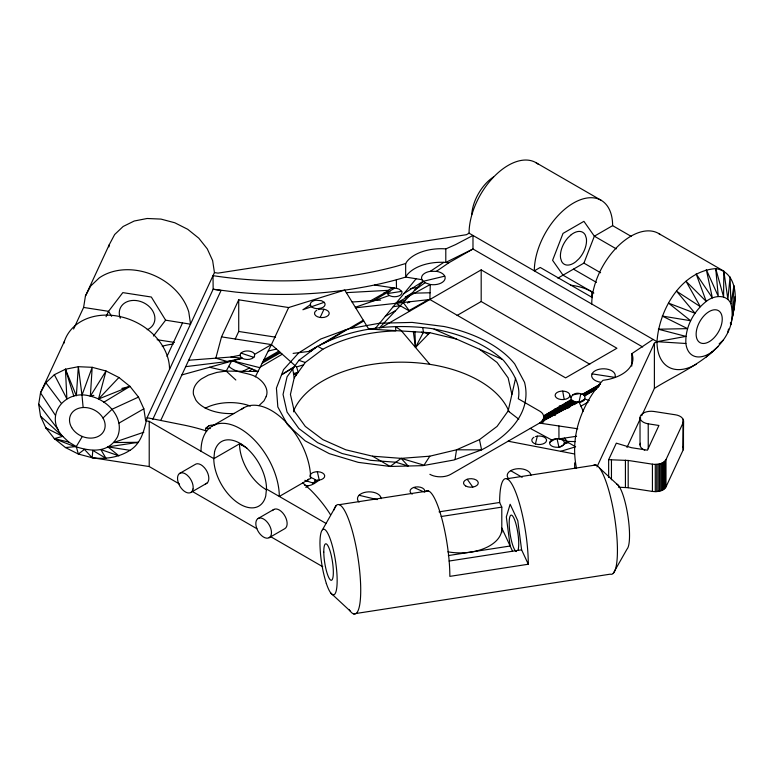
<?xml version="1.0" encoding="UTF-8"?>
<svg xmlns="http://www.w3.org/2000/svg" width="774" height="774" viewBox="0 0 774 774"><rect width="100%" height="100%" fill="white"/><g stroke="black" fill="none" stroke-linecap="round" stroke-linejoin="round"><path stroke-width="1.16" d="M149.218 466.548L149.218 421.346L145.657 420.785L143.848 408.807L138.498 397.081L130.003 386.4L118.925 377.499L106.028 370.988L92.183 367.311L78.338 366.702L65.442 369.227L54.364 374.693L45.869 382.743L40.519 392.824L38.7 404.241L40.519 416.228L45.869 427.954L54.364 438.635L65.442 447.536L78.338 454.048L92.174 457.724L149.218 466.548L179.529 484.05M565.601 402.49L565.601 409.523L559.341 405.905M712.157 351.822A33.224 19.176 -60 0 1 685.89 343.492C684.951 327.209 693.649 311.341 706.236 301.415C713.376 295.455 726.602 293.627 730.946 303.795C741.308 349.006 682.813 370.069 654.388 388.403L641.704 415.744M658.577 233.458L723.835 271.132L723.584 296.868L715.727 268.626C681.023 271.142 659.003 309.968 657 341.682L654.388 343.192L596.967 466.925M380.914 327.789L481.186 269.884L616.917 348.252L565.601 377.876L429.88 299.509L430.286 284.503A11.813 6.821 0 0 0 444.76 279.685A11.813 6.821 0 0 0 436.401 271.335L430.286 271.335A11.813 6.821 0 0 0 421.936 279.685L405.663 277.073C380.837 284.697 355.14 289.147 329.366 292.05A270.358 156.087 0 0 1 235.944 292.117L213.16 289.234L152.788 419.344M73.588 329.027L83.611 307.442L85.43 296.026L109.298 244.613L114.649 234.532L123.143 226.482L134.221 221.016L147.118 218.491L160.963 219.09L174.808 222.777L187.705 229.288L198.783 238.179L207.277 248.86L212.627 260.596L214.446 272.574L147.079 417.718C144.148 429.793 141.652 443.067 129.993 450.323C118.77 457.54 105.235 459.427 92.174 457.724L84.453 449.394L78.338 454.048L76.278 446.569L68.867 442.118L62.713 436.362L54.364 438.635C73.24 445.863 103.861 461.236 117.493 436.884C125.059 418.405 107.799 399.926 90.355 396.201L92.183 367.311L81.986 395.185L83.137 407.511M564.381 443.328L564.198 441.925A7.411 4.286 0 0 0 558.954 438.897C555.577 438.461 550.43 439.061 549.617 443.038A7.411 4.286 0 0 0 553.323 446.743C557.067 447.846 562.95 447.604 564.381 443.328L567.284 441.973L564.333 443.512M92.174 457.724L92.822 450.41L106.009 458.353L100.823 449.549L118.915 455.838L107.905 446.869L138.498 442.293L113.594 442.544L143.838 432.211M149.218 421.346L213.856 458.663L239.959 443.589L242.765 445.214L239.582 443.812L239.524 444.363A37.278 21.527 60 0 0 266.401 489.719M275.525 355.556L275.747 353.979M455.025 459.359L456.544 449.8L479.474 439.642L497.072 426.406L508.131 410.984L515.59 378.263M108.941 246.896L109.298 244.613M373.629 300.564L394.614 288.218C390.493 287.338 383.991 292.272 389.361 295.484A7.382 4.267 0 0 0 398.271 296.161A7.382 4.267 0 0 0 401.716 291.363L399.055 289.118L396.491 288.354L374.664 285.045M727.773 332.51L728.528 329.037M580.819 393.85C588.704 394.817 584.138 403.922 577.665 401.987C565.755 402.016 572.054 390.464 580.819 393.85L579.01 401.958L583.219 411.168M181.871 374.916L242.194 358.236L240.279 356.321L240.279 354.115L241.014 353.089A7.382 4.267 0 0 1 248.377 350.999A7.382 4.267 0 0 1 254.54 354.115L254.54 356.321L253.804 357.356A7.382 4.267 0 0 1 242.194 358.236L227.295 361.516L215.811 358.178L221.519 336.874L238.721 299.819L288.634 307.539L344.769 290.076L368.705 329.027L429.822 332.694L456.534 339.08M292.736 368.898L294.207 377.886L290.434 394.43L294.207 410.984L305.275 426.397L320.223 437.649L322.874 439.642L345.804 449.8L372.517 456.186L401.174 458.363L429.831 456.186L456.544 449.8L481.592 449.858C506.825 437.117 532.415 413.451 524.549 382.366L514.71 363.935A125.233 72.301 0 0 0 444.092 326.522L412.184 322.419L379.521 323.222L348.339 328.882L320.746 339.012L298.648 352.925L283.526 369.653L276.424 388.084L276.599 390.406L277.827 406.94L287.628 424.945M293.675 411.836L294.197 409.552A110.74 63.932 0 0 1 403.08 362.174A110.74 63.932 0 0 1 509.06 411.7M608.645 459.698L616.327 443.154L631.458 447.701L647.461 450.178L658.926 425.477L648.225 423.823A11.078 6.395 0 0 1 640.398 415.996A11.078 6.395 0 0 1 653.962 411.468L675.354 414.787C679.059 415.203 684.922 417.96 683.181 422.614L665.988 459.659C663.25 464.139 657.174 464.758 652.424 464.177L628.188 460.453L608.645 459.698L608.654 477.481M618.445 487.185L628.198 487.717L652.434 491.432C657.174 492.012 663.25 491.403 665.988 486.914L683.19 449.878L683.558 420.959M535.434 443.947L537.32 436.149A7.382 4.267 0 0 1 546.521 440.677A7.382 4.267 0 0 1 536.005 444.121A7.382 4.267 0 0 1 533.992 437.233M103.832 402.209L130.003 386.4L98.53 399.026L106.028 370.988L90.355 396.201C65.674 388.567 43.18 415.367 62.713 436.362L45.869 427.954L47.949 429.115M315.134 482.473L315.434 481.399C315.54 477.161 308.362 479.019 310.219 474.888A7.382 4.267 0 0 1 322.574 472.982A7.382 4.267 0 0 1 319.265 480.112C314.97 483.053 310.258 487.243 304.53 485.124M732.659 313.335C738.067 297.468 736.142 271.645 715.727 268.626L718.291 296.355L706.285 269.565L712.37 297.903L696.145 273.87L706.236 301.415L686.016 281.262L700.306 306.639L676.573 291.227L694.984 313.228L668.465 303.098L690.631 320.726L662.244 316.053L687.535 328.631L658.326 329.211L685.919 336.39L657 341.682L469.063 233.187L466.451 234.696L218.007 273.125L214.446 272.574M429.88 474.317A14.764 8.524 0 0 0 450.758 474.317L539.497 423.088C542.845 421.511 545.312 417.06 542.7 413.79A14.764 8.524 0 0 0 539.507 411.023L518.299 398.784C521.26 384.426 512.204 370.959 503.458 360.355C483.615 342.214 457.773 333.313 431.737 328.582C389.786 322.981 345.146 328.495 308.874 351.435M557.841 278.156L583.915 263.112L594.355 236.196L612.621 225.65L631.42 236.505M64.397 341.363L40.519 392.824L55.438 415.406M106.057 316.721L108.553 311.322L122.814 292.62L151.336 297.032L165.607 320.175L190.568 324.19L188.769 311.961A55.37 43.673 24.9 0 0 99.295 277.847L90.771 285.945L85.43 296.026M167 356.369L182.519 322.942M160.692 420.553L221.064 290.473L213.16 289.234L213.014 275.65A270.358 156.087 0 0 0 396.356 266.304L405.663 263.508L406.911 261.564A37.665 21.749 0 0 1 443.85 248.764L445.795 248.918L455.634 244.574L472.982 235.451L472.982 249.005L448.901 262.725L436.401 271.335M235.18 339.099L238.721 331.466L238.721 299.819M255.333 376.87L271.442 344.594L288.634 307.539M320.165 317.456L323.967 309.252M626.988 447.459L640.688 417.931M266.033 396.83L263.992 400.855L258.99 405.615M266.13 396.636C268.81 390.377 264.853 383.633 259.977 379.676C251.008 371.481 237.434 374.548 228.785 366.325M422.788 327.895L423.436 332.22L415.493 347.429L413.306 331.436M234.222 413.461A36.91 21.314 0 0 1 195.803 399.994L193.51 394.595A36.91 21.314 0 0 1 201.424 378.931L208.38 375.09L216.836 372.41L226.192 371.085L231.697 360.974M322.477 529.755L336.245 505.48M613.231 573.37L627.046 549.056A33.224 7.024 81.2 0 0 627.724 514.816A33.224 7.024 81.2 0 0 616.588 484.04M82.315 436.488L76.278 446.569L65.442 447.536M429.831 456.186L424.007 465.174L401.174 458.363L390.154 466.461L358.246 462.359L329.26 453.632L305.169 440.87L288.46 425.7M429.822 364.341L401.164 330.517L395.63 326.676L395.756 330.924C370.436 331.591 345.33 337.329 322.864 349.238L317.64 346.23L298.87 360.355L287.067 376.803L283.042 394.45L287.067 412.107L298.87 428.554L317.64 442.67L342.108 453.516L370.591 460.327L395.901 462.242L408.14 466.016L401.174 458.363M294.207 377.886L305.266 362.474L322.864 349.238M153.465 336.032L165.607 320.175M375.545 328.205L416.131 278.756M306.988 481.031L308.487 479.154M379.444 327.905L423.117 281.33L444.76 276.154M98.53 399.026L118.925 377.499M707.852 355.237L706.285 356.901L718.088 346.597M414.932 331.562L415.493 347.429L429.822 332.694M102.981 418.008L112.095 409.233L138.498 397.081M719.143 343.849L723.409 340.009M249.131 371.375L252.043 368.975M209.067 425.748L205.874 428.225A7.382 4.267 0 0 0 206.61 431.457M295.291 374.558L298.222 372.294L296.587 366.944L303.602 364.806M631.768 366.141L631.768 353.708L653.082 339.428M415.125 289.824L424.994 282.742L430.286 284.503L395.978 303.302L409.552 311.071M310.374 304.753L302.895 309.755L324.18 302.305L321.529 300.709L315.927 300.215A7.401 4.276 0 0 0 310.287 304.269L311.196 306.417A7.401 4.276 0 0 0 317.524 308.642L321.249 308.11A7.401 4.276 0 0 0 324.18 302.305M430.286 271.335L443.85 262.328L448.901 262.725M403.989 293.539L423.117 281.33L424.994 282.742M315.163 480.286L319.265 480.112L317.35 471.734M281.63 374.577L294.333 366.673M305.788 487.378L308.681 485.579M312.86 482.995L317.35 480.257M281.504 374.916L293.762 367.476M409.204 301.821L407.434 302.886L410.007 301.734M309.552 351.357L315.715 347.681M319.594 345.359L345.388 329.976M571.357 399.481L543.696 415.938L571.938 400.11M323.309 343.714L348.339 328.882M348.552 328.853L363.267 320.194M263.799 359.91L278.785 351.115M252.953 371.423L255.014 370.224M260.161 367.195L282.268 354.221L296.374 366.75M543.319 421.607L543.319 419.266L573.979 401.28M584.08 395.359L598.35 386.99M572.412 400.458L543.822 417.06L572.983 400.845M582.687 394.488L600.334 384.243M542.7 420.321L574.898 401.58M584.641 395.911L595.97 389.312M559.854 446.956L563.84 444.644M254.598 354.357L271.442 344.594L282.268 354.221M350.922 328.418L363.761 320.987M575.653 401.764L541.848 421.317L577.665 401.987M212.473 425.894L243.791 407.811M179.394 473.572L195.058 464.526A11.078 6.395 60 0 1 202.44 465.784L204.384 467.641A11.078 6.395 60 0 1 208.699 479.948L208.071 481.825A11.078 6.395 60 0 1 205.429 483.856M457.105 315.444L481.186 301.531L589.769 364.225M191.294 492.206L206.948 483.16M258.11 518.503L273.773 509.456M269.188 537.688L284.842 528.642A11.078 6.395 60 0 0 284.077 514.633A11.078 6.395 60 0 0 272.525 510.617M567.7 408.314L569.79 407.105M573.979 404.686L578.168 402.267M119.041 423.068L143.848 408.807M543.319 419.266L574.347 401.445M582.009 401.309L584.186 400.061M262.163 363.19L280.546 352.692M549.821 442.148L555.577 438.868M584.496 395.659L596.928 388.587M279.772 352.006L263.112 361.284M409.156 310.529L428.39 299.683M370.601 300.767L387.406 291.343M582.28 394.305L600.431 384.127M579.978 401.89L585.018 399.065L589.304 400.564M580.926 406.137L588.221 402.074M385.268 316.353L395.524 310.664M583.557 394.963L599.202 386.265M540.774 422.246L578.043 402.025M410.742 294.478L405.063 297.38L411.932 293.22L430.063 292.766M414.284 290.434L414.796 290.173M242.668 371.297L249.625 367.95M355.324 307.259L389.361 295.484M395.978 303.302L405.247 300.177M564.246 443.908L568.445 442.641L564.323 438.094M560.715 451.319L575.653 446.801L561.344 438.539M298.222 372.294L293.491 373.523L296.219 375.09M90.355 396.201L93.857 395.34M121.837 388.413L130.003 386.4M268.22 351.048L276.453 349.055M535.531 436.565L537.32 436.149M188.682 360.239L230.981 357.027L240.027 355.218M572.615 394.895L579.562 393.608M136.156 442.709L138.498 442.293M384.039 292.649L390.009 291.73M410.317 288.586L418.676 287.289M387.455 293.569L401.716 291.363M339.215 504.687L428.361 490.9M506.796 478.767L595.932 464.981M439.022 511.856L499.636 502.481A55.37 11.697 81.2 0 1 513.965 488.152A55.37 11.697 81.2 0 1 528.294 564.236L449.849 576.369A55.37 11.697 81.2 0 0 441.006 515.542A55.37 11.697 81.2 0 0 425.39 491.693M441.18 516.51L501.794 507.125L501.794 532.647M448.339 555.568L510.143 546.009L506.322 516.887L510.143 504.242L517.787 520.709L521.608 549.83L528.294 564.236M449.104 561.044L521.608 549.83M353.544 613.869L610.27 574.163A55.37 11.697 81.2 0 0 614.837 518.928A55.37 11.697 81.2 0 0 593.89 465.087M576.582 436.265L558.954 438.897L558.925 425.981M393.202 306.688L400.168 305.72M185.702 366.653L232.761 360.839L259.909 367.698M293.114 353.389L311.08 351.164M355.663 307.81L429.88 299.509M352.102 302.015L380.644 300.099M346.346 292.649L388.19 290.337M209.531 367.263L226.192 371.085L258.023 371.491L232.761 360.839M567.323 441.403L575.159 441.577M685.89 343.492L657 341.682A55.37 31.966 -60 0 0 696.145 364.293M210.335 428.564L205.874 428.225L209.309 425.632A7.382 4.267 0 0 1 214.911 425.207M230.981 357.027L242.194 358.236M539.497 423.088L577.772 428.786M592.042 373.852L614.856 377.383A11.813 6.821 0 0 0 606.506 369.024A11.813 6.821 0 0 0 592.042 373.852A11.813 6.821 0 0 0 600.392 382.201M238.721 331.466L275.563 337.164M221.519 336.874L271.442 344.594M157.103 339.728L174.431 342.408M83.611 307.442L108.553 311.322L111.659 316.343M107.905 446.869L129.993 450.323M147.079 417.718L181.716 424.655A145.173 83.815 0 0 1 206.213 430.895M508.112 441.209L574.153 453.903M314.96 479.996L315.444 480.112M359.049 495.263L377.277 499.617M54.364 438.635L68.867 442.118M298.87 360.355L305.266 362.474M241.014 353.089L253.804 357.356M304.84 480.315L314.418 483.508M423.436 332.22L428.312 334.242M434.098 329.144L501.9 359.184M413.722 487.436L423.465 491.751M530.277 428.409L551.785 440.009M535.898 162.627L601.156 200.302M616.278 248.86L594.355 236.196L583.915 221.345L563.027 233.4L552.588 260.316L563.027 275.167L591.742 291.74L591.742 297.535M583.915 263.112L600.614 272.758M573.466 269.139L596.444 282.394M592.42 297.593L540.213 267.456L534.321 270.861A55.37 31.966 -60 0 1 573.466 203.049A55.37 31.966 -60 0 1 612.621 225.65M642.681 346.984L472.982 249.005L445.795 262.415L445.795 248.918M510.676 470.679L522.169 477.306M239.582 443.812L246.809 447.972M266.459 489.033L325.922 523.359M192.068 491.297L256.881 528.71A11.078 6.395 60 0 0 270.068 536.982A11.078 6.395 60 0 0 265.008 519.973A11.078 6.395 60 0 0 256.088 526.068L256.871 528.7M270.474 536.556L322.739 566.723M372.517 456.186L390.154 466.461L422.817 465.648L453.999 459.988L481.592 449.858L479.474 439.642M479.464 349.238L497.063 362.474L508.131 377.896L511.904 394.45M508.131 410.984L518.812 419.218M40.519 416.228L62.713 436.362M302.798 482.889L310.674 490.039A267.659 154.539 0 0 1 330.421 514.623M599.395 467.902L618.658 485.753M226.192 371.085L235.828 379.995M330.779 593.039L350.09 610.947M421.753 332.085L422.885 333.265M38.7 404.241L58.244 429.676M45.869 382.743L61.185 403.119M403.206 302.499L409.649 311.196M421.936 279.685L423.117 281.33M467.206 479.261L472.808 487.069M54.364 374.693L66.874 398.794L65.442 369.227L76.345 395.795L78.338 366.702L81.986 395.185M73.82 396.104L65.442 369.227M570.661 397.759L569.877 395.475A7.382 4.267 0 0 0 558.992 391.596A7.382 4.267 0 0 0 558.615 398.978A7.382 4.267 0 0 0 569.877 395.475M499.636 502.481L501.794 507.125M512.533 551.156L501.794 528.013A41.68 24.062 0 0 1 447.904 551.833M631.768 353.708L632.445 355.353A38.274 22.098 0 0 1 607.967 379.512L602.888 380.353L599.869 383.72A272.245 157.18 0 0 0 576.543 468.464M683.19 446.569L683.568 448.223M730.327 322.942L730.859 324.606L733.965 308.952L732.475 316.847L735.3 296.481L732.504 309.745L733.965 285.548L730.946 303.795L730.056 276.899L727.899 299.403L723.835 271.132M557.028 438.752L558.954 447.169M562.708 391.093L564.198 399.5M396.356 279.869L396.491 288.354M683.471 420.118L683.471 447.382M683.181 419.305L683.19 449.878M665.988 459.659L665.988 486.914M664.885 461.198L664.885 488.462M664.073 461.894L664.082 489.149M663.125 462.523L663.125 489.778M662.031 463.075L662.041 490.329M660.832 463.539L660.832 490.793M659.525 463.907L659.535 491.171M658.161 464.177L658.161 491.432M656.739 464.332L656.739 491.596M655.288 464.39L655.297 491.654M654.388 343.192L654.388 388.403M652.424 464.177L652.434 491.432M648.225 423.823L648.235 448.717M640.021 417.65L640.03 444.915M628.188 460.453L628.198 487.717M625.421 460.191L625.431 487.456M611.45 459.659L611.45 479.803M555.161 408.517L555.161 410.859M555.161 413.21L555.161 415.551M543.696 419.46L543.696 421.801M542.7 419.653L542.7 422.662M481.186 269.884L481.186 301.531M405.663 263.508L405.663 277.073L406.911 275.128A37.665 21.749 0 0 1 443.85 262.328M63.749 343.55A55.37 43.663 24.9 0 1 121.731 316.982A55.37 43.663 24.9 0 1 169.535 369.469M591.742 304.008A55.37 31.966 -60 0 1 617.101 247.061A55.37 31.966 -60 0 1 660.319 234.599M333.971 509.94A55.37 11.697 81.2 0 1 358.072 558.296A55.37 11.697 81.2 0 1 349.055 609.448M469.063 233.187A55.37 31.966 -60 0 1 495.021 175.63A55.37 31.966 -60 0 1 538.481 164.427M471.743 214.562A33.224 19.176 -60 0 1 493.406 177.014M201.008 451.242A55.37 31.966 60 0 1 240.163 428.641A55.37 31.966 60 0 1 279.308 496.453L310.626 478.361A55.37 31.966 60 0 0 284.668 420.814A55.37 31.966 60 0 0 241.217 409.61M516.355 551.552A18.46 3.899 81.2 0 1 509.263 525.836A18.46 3.899 81.2 0 1 514.797 520.302A18.46 3.899 81.2 0 1 518.096 549.801M644.752 450.149A11.078 6.395 0 0 1 640.408 443.26M574.772 468.522A272.245 157.18 0 0 1 574.627 462.881M359.049 502.074A11.813 6.821 0 0 1 366.228 492.08A11.813 6.821 0 0 1 381.089 498.669M508.799 478.913A11.813 6.821 0 0 1 515.977 468.918A11.813 6.821 0 0 1 530.848 475.507M412.194 494.141A7.382 4.267 0 0 1 415.503 487.01A7.382 4.267 0 0 1 424.549 492.235M318.346 309.581A7.382 4.267 0 0 1 329.037 312.357A7.382 4.267 0 0 1 321.636 317.601L319.73 317.417A7.382 4.267 0 0 1 316.789 310.239M205.187 408.246A36.91 21.314 0 0 1 250.389 406.079M570.457 285.161A41.68 24.062 0 0 1 593.851 293.056M162.24 346.249A41.699 24.081 0.1 0 1 173.231 344.082M120.299 318.23A18.46 14.571 24.9 0 1 129.635 300.892A18.46 14.571 24.9 0 1 152.575 310.674A18.46 14.571 24.9 0 1 147.224 329.714M214.562 451.764L213.798 459.224A37.278 21.527 60 0 0 237.221 502.403A37.278 21.527 60 0 0 265.753 495.931L266.517 488.471A37.278 21.527 60 0 0 243.094 445.292A37.278 21.527 60 0 0 214.562 451.764M193.045 488.994L192.407 490.871A11.078 6.395 60 0 1 182.596 489.758A11.078 6.395 60 0 1 177.807 476.107A11.078 6.395 60 0 1 186.786 474.83L188.73 476.687A11.078 6.395 60 0 1 193.045 488.994M571.26 234.677L568 237.724A18.46 10.652 -60 0 0 560.608 258.235L561.624 261.409A18.46 10.652 -60 0 0 575.682 261.825L578.933 258.787A18.46 10.652 -60 0 0 586.334 238.276L585.318 235.103A18.46 10.652 -60 0 0 571.26 234.677M326.328 583.441C322.303 570.535 320.204 557.028 319.952 543.512A33.224 7.024 81.2 0 1 329.308 536.634A33.224 7.024 81.2 0 1 337.019 584.999A33.224 7.024 81.2 0 1 326.328 583.441M709.506 341.508A18.46 10.652 -60 0 0 720.342 312.338A18.46 10.652 -60 0 0 697.742 325.999A18.46 10.652 -60 0 0 709.506 341.508M323.784 552.104A18.46 3.899 81.2 0 0 331.04 580.268A18.46 3.899 81.2 0 0 330.846 553.749A18.46 3.899 81.2 0 0 323.784 552.104M465.677 485.966A7.382 4.267 0 0 0 478.032 484.05A7.382 4.267 0 0 0 468.986 478.835A7.382 4.267 0 0 0 465.677 485.966M71.692 427.606A18.46 14.551 24.9 0 0 102.555 433.005A18.46 14.551 24.9 0 0 87.762 407.811A18.46 14.551 24.9 0 0 71.692 427.606"/></g></svg>
